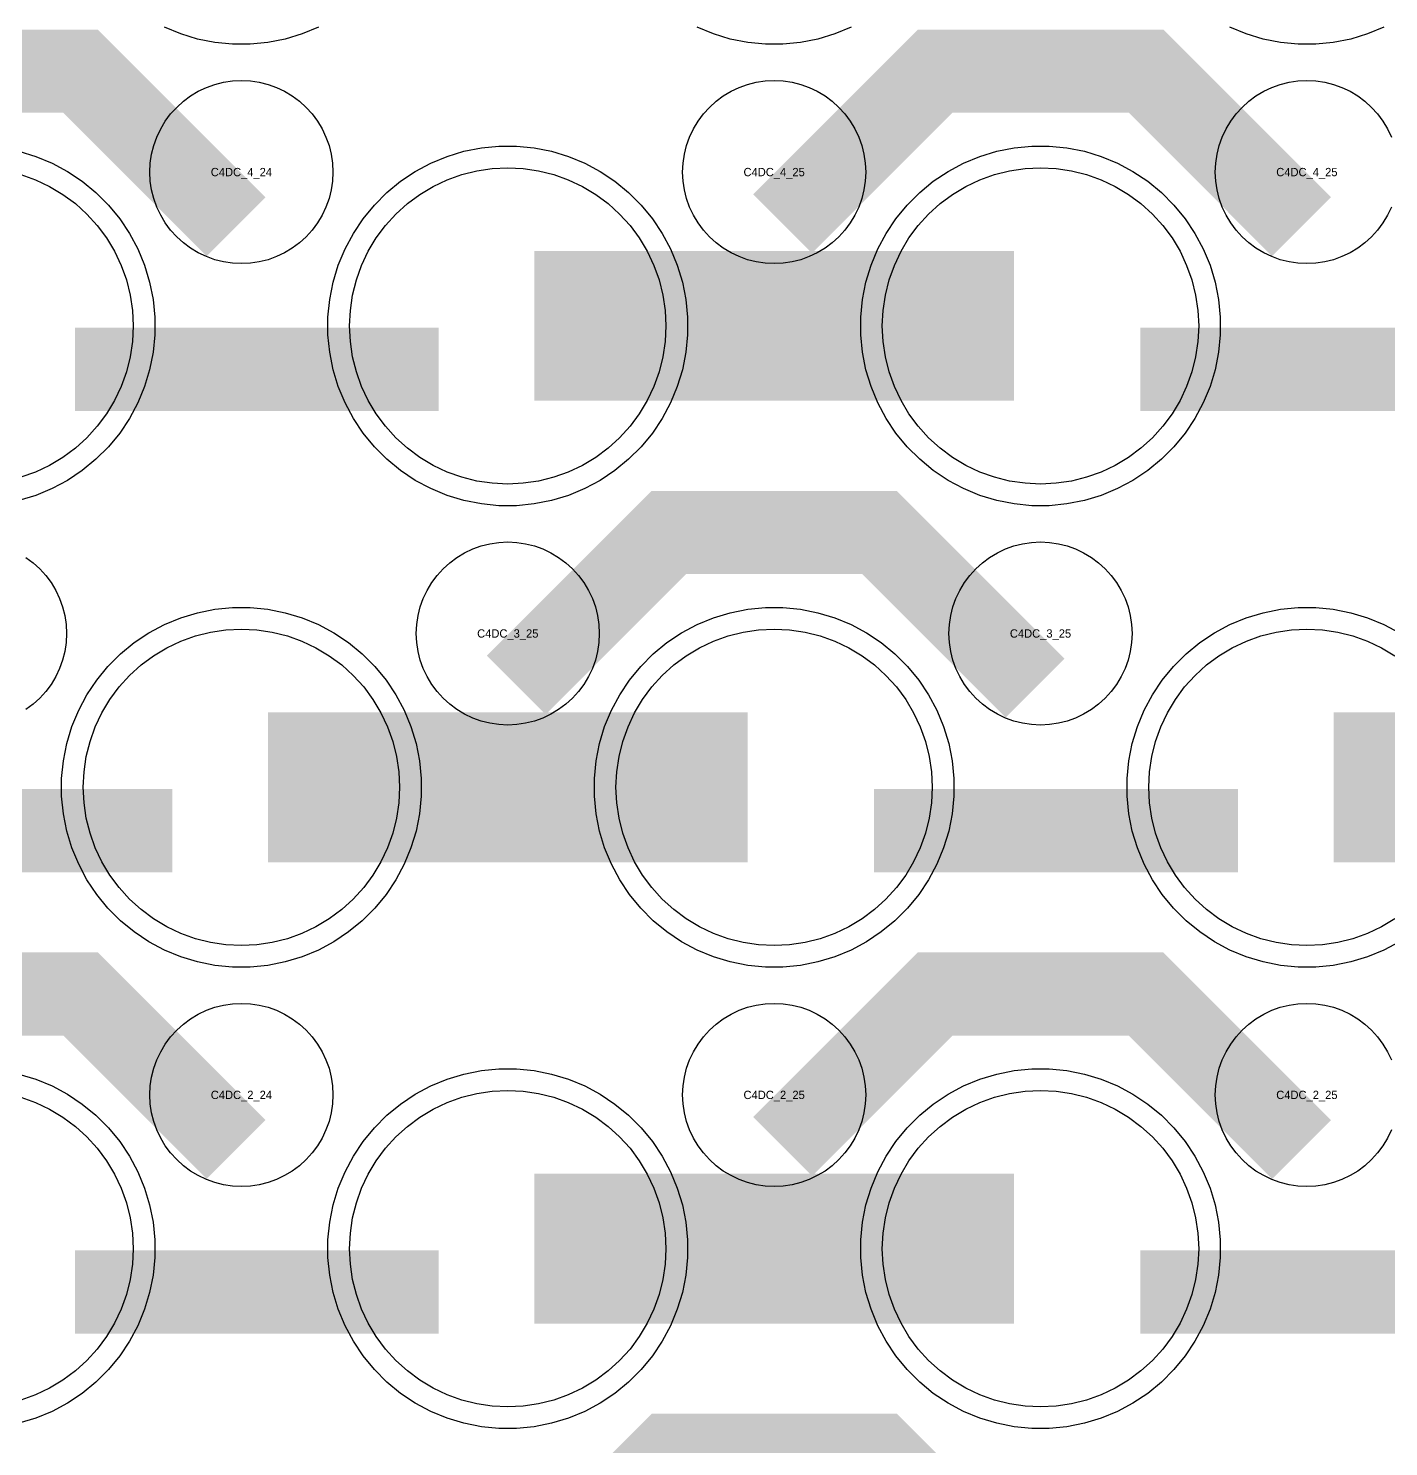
# Model space of a CAD drawing. Extents: x -11880 to 11880, y -14992 to 14992.
# Drawn here: x -4144 to -3735.4, y -14621.9 to -14196 of the extents above; entities that cross this region are included whole.
import ezdxf
from ezdxf.enums import TextEntityAlignment as Align

# ---------------------------------------------------------------- set-up
doc = ezdxf.new("R2010")
doc.units = 0
doc.header["$MEASUREMENT"] = 0
for name, color, linetype in [('GDS_775_DT_237', 138, 'CONTINUOUS'), ('RDL1_FS', 34, 'CONTINUOUS'), ('RDL_BS', 160, 'CONTINUOUS')]:
    doc.layers.add(name, color=color, linetype=linetype)

msp = doc.modelspace()

# ---------------------------------------------------------------- linework, layer by layer
at = {"layer": 'RDL1_FS', "color": 241, "true_color": 0xf7abae}
for points in [[(-4000, -14332.819), (-4004.657, -14332.59), (-4009.268, -14331.906), (-4013.791, -14330.774), (-4018.181, -14329.202), (-4022.395, -14327.21), (-4026.395, -14324.812), (-4030.14, -14322.034), (-4033.594, -14318.904), (-4036.724, -14315.45), (-4039.502, -14311.705), (-4041.9, -14307.705), (-4043.892, -14303.491), (-4045.464, -14299.101), (-4046.596, -14294.578), (-4047.28, -14289.967), (-4047.509, -14285.31), (-4047.28, -14280.653), (-4046.596, -14276.042), (-4045.464, -14271.519), (-4043.892, -14267.129), (-4041.9, -14262.915), (-4039.502, -14258.915), (-4036.724, -14255.17), (-4033.594, -14251.716), (-4030.14, -14248.586), (-4026.395, -14245.808), (-4022.395, -14243.41), (-4018.181, -14241.418), (-4013.791, -14239.846), (-4009.268, -14238.714), (-4004.657, -14238.03), (-4000, -14237.801), (-3995.343, -14238.03), (-3990.732, -14238.714), (-3986.209, -14239.846), (-3981.819, -14241.418), (-3977.605, -14243.41), (-3973.605, -14245.808), (-3969.86, -14248.586), (-3966.406, -14251.716), (-3963.276, -14255.17), (-3960.498, -14258.915), (-3958.1, -14262.915), (-3956.108, -14267.129), (-3954.536, -14271.519), (-3953.404, -14276.042), (-3952.72, -14280.653), (-3952.491, -14285.31), (-3952.72, -14289.967), (-3953.404, -14294.578), (-3954.536, -14299.101), (-3956.108, -14303.491), (-3958.1, -14307.705), (-3960.498, -14311.705), (-3963.276, -14315.45), (-3966.406, -14318.904), (-3969.86, -14322.034), (-3973.605, -14324.812), (-3977.605, -14327.21), (-3981.819, -14329.202), (-3986.209, -14330.774), (-3990.732, -14331.906), (-3995.343, -14332.59)], [(-3840, -14332.819), (-3844.657, -14332.59), (-3849.268, -14331.906), (-3853.791, -14330.774), (-3858.181, -14329.202), (-3862.395, -14327.21), (-3866.395, -14324.812), (-3870.14, -14322.034), (-3873.594, -14318.904), (-3876.724, -14315.45), (-3879.502, -14311.705), (-3881.9, -14307.705), (-3883.892, -14303.491), (-3885.464, -14299.101), (-3886.596, -14294.578), (-3887.28, -14289.967), (-3887.509, -14285.31), (-3887.28, -14280.653), (-3886.596, -14276.042), (-3885.464, -14271.519), (-3883.892, -14267.129), (-3881.9, -14262.915), (-3879.502, -14258.915), (-3876.724, -14255.17), (-3873.594, -14251.716), (-3870.14, -14248.586), (-3866.395, -14245.808), (-3862.395, -14243.41), (-3858.181, -14241.418), (-3853.791, -14239.846), (-3849.268, -14238.714), (-3844.657, -14238.03), (-3840, -14237.801), (-3835.343, -14238.03), (-3830.732, -14238.714), (-3826.209, -14239.846), (-3821.819, -14241.418), (-3817.605, -14243.41), (-3813.605, -14245.808), (-3809.86, -14248.586), (-3806.406, -14251.716), (-3803.276, -14255.17), (-3800.498, -14258.915), (-3798.1, -14262.915), (-3796.108, -14267.129), (-3794.536, -14271.519), (-3793.404, -14276.042), (-3792.72, -14280.653), (-3792.491, -14285.31), (-3792.72, -14289.967), (-3793.404, -14294.578), (-3794.536, -14299.101), (-3796.108, -14303.491), (-3798.1, -14307.705), (-3800.498, -14311.705), (-3803.276, -14315.45), (-3806.406, -14318.904), (-3809.86, -14322.034), (-3813.605, -14324.812), (-3817.605, -14327.21), (-3821.819, -14329.202), (-3826.209, -14330.774), (-3830.732, -14331.906), (-3835.343, -14332.59)], [(-4080, -14471.379), (-4084.657, -14471.15), (-4089.268, -14470.466), (-4093.791, -14469.334), (-4098.181, -14467.762), (-4102.395, -14465.77), (-4106.395, -14463.372), (-4110.14, -14460.594), (-4113.594, -14457.464), (-4116.724, -14454.01), (-4119.502, -14450.265), (-4121.9, -14446.265), (-4123.892, -14442.051), (-4125.464, -14437.661), (-4126.596, -14433.138), (-4127.28, -14428.527), (-4127.509, -14423.87), (-4127.28, -14419.213), (-4126.596, -14414.602), (-4125.464, -14410.079), (-4123.892, -14405.689), (-4121.9, -14401.475), (-4119.502, -14397.475), (-4116.724, -14393.73), (-4113.594, -14390.276), (-4110.14, -14387.146), (-4106.395, -14384.368), (-4102.395, -14381.97), (-4098.181, -14379.978), (-4093.791, -14378.406), (-4089.268, -14377.274), (-4084.657, -14376.59), (-4080, -14376.361), (-4075.343, -14376.59), (-4070.732, -14377.274), (-4066.209, -14378.406), (-4061.819, -14379.978), (-4057.605, -14381.97), (-4053.605, -14384.368), (-4049.86, -14387.146), (-4046.406, -14390.276), (-4043.276, -14393.73), (-4040.498, -14397.475), (-4038.1, -14401.475), (-4036.108, -14405.689), (-4034.536, -14410.079), (-4033.404, -14414.602), (-4032.72, -14419.213), (-4032.491, -14423.87), (-4032.72, -14428.527), (-4033.404, -14433.138), (-4034.536, -14437.661), (-4036.108, -14442.051), (-4038.1, -14446.265), (-4040.498, -14450.265), (-4043.276, -14454.01), (-4046.406, -14457.464), (-4049.86, -14460.594), (-4053.605, -14463.372), (-4057.605, -14465.77), (-4061.819, -14467.762), (-4066.209, -14469.334), (-4070.732, -14470.466), (-4075.343, -14471.15)], [(-3920, -14471.379), (-3924.657, -14471.15), (-3929.268, -14470.466), (-3933.791, -14469.334), (-3938.181, -14467.762), (-3942.395, -14465.77), (-3946.395, -14463.372), (-3950.14, -14460.594), (-3953.594, -14457.464), (-3956.724, -14454.01), (-3959.502, -14450.265), (-3961.9, -14446.265), (-3963.892, -14442.051), (-3965.464, -14437.661), (-3966.596, -14433.138), (-3967.28, -14428.527), (-3967.509, -14423.87), (-3967.28, -14419.213), (-3966.596, -14414.602), (-3965.464, -14410.079), (-3963.892, -14405.689), (-3961.9, -14401.475), (-3959.502, -14397.475), (-3956.724, -14393.73), (-3953.594, -14390.276), (-3950.14, -14387.146), (-3946.395, -14384.368), (-3942.395, -14381.97), (-3938.181, -14379.978), (-3933.791, -14378.406), (-3929.268, -14377.274), (-3924.657, -14376.59), (-3920, -14376.361), (-3915.343, -14376.59), (-3910.732, -14377.274), (-3906.209, -14378.406), (-3901.819, -14379.978), (-3897.605, -14381.97), (-3893.605, -14384.368), (-3889.86, -14387.146), (-3886.406, -14390.276), (-3883.276, -14393.73), (-3880.498, -14397.475), (-3878.1, -14401.475), (-3876.108, -14405.689), (-3874.536, -14410.079), (-3873.404, -14414.602), (-3872.72, -14419.213), (-3872.491, -14423.87), (-3872.72, -14428.527), (-3873.404, -14433.138), (-3874.536, -14437.661), (-3876.108, -14442.051), (-3878.1, -14446.265), (-3880.498, -14450.265), (-3883.276, -14454.01), (-3886.406, -14457.464), (-3889.86, -14460.594), (-3893.605, -14463.372), (-3897.605, -14465.77), (-3901.819, -14467.762), (-3906.209, -14469.334), (-3910.732, -14470.466), (-3915.343, -14471.15)], [(-4000, -14609.944), (-4004.657, -14609.715), (-4009.268, -14609.031), (-4013.791, -14607.899), (-4018.181, -14606.327), (-4022.395, -14604.335), (-4026.395, -14601.937), (-4030.14, -14599.159), (-4033.594, -14596.029), (-4036.724, -14592.575), (-4039.502, -14588.83), (-4041.9, -14584.83), (-4043.892, -14580.616), (-4045.464, -14576.226), (-4046.596, -14571.703), (-4047.28, -14567.092), (-4047.509, -14562.435), (-4047.28, -14557.778), (-4046.596, -14553.167), (-4045.464, -14548.644), (-4043.892, -14544.254), (-4041.9, -14540.04), (-4039.502, -14536.04), (-4036.724, -14532.295), (-4033.594, -14528.841), (-4030.14, -14525.711), (-4026.395, -14522.933), (-4022.395, -14520.535), (-4018.181, -14518.543), (-4013.791, -14516.971), (-4009.268, -14515.839), (-4004.657, -14515.155), (-4000, -14514.926), (-3995.343, -14515.155), (-3990.732, -14515.839), (-3986.209, -14516.971), (-3981.819, -14518.543), (-3977.605, -14520.535), (-3973.605, -14522.933), (-3969.86, -14525.711), (-3966.406, -14528.841), (-3963.276, -14532.295), (-3960.498, -14536.04), (-3958.1, -14540.04), (-3956.108, -14544.254), (-3954.536, -14548.644), (-3953.404, -14553.167), (-3952.72, -14557.778), (-3952.491, -14562.435), (-3952.72, -14567.092), (-3953.404, -14571.703), (-3954.536, -14576.226), (-3956.108, -14580.616), (-3958.1, -14584.83), (-3960.498, -14588.83), (-3963.276, -14592.575), (-3966.406, -14596.029), (-3969.86, -14599.159), (-3973.605, -14601.937), (-3977.605, -14604.335), (-3981.819, -14606.327), (-3986.209, -14607.899), (-3990.732, -14609.031), (-3995.343, -14609.715)], [(-3840, -14609.944), (-3844.657, -14609.715), (-3849.268, -14609.031), (-3853.791, -14607.899), (-3858.181, -14606.327), (-3862.395, -14604.335), (-3866.395, -14601.937), (-3870.14, -14599.159), (-3873.594, -14596.029), (-3876.724, -14592.575), (-3879.502, -14588.83), (-3881.9, -14584.83), (-3883.892, -14580.616), (-3885.464, -14576.226), (-3886.596, -14571.703), (-3887.28, -14567.092), (-3887.509, -14562.435), (-3887.28, -14557.778), (-3886.596, -14553.167), (-3885.464, -14548.644), (-3883.892, -14544.254), (-3881.9, -14540.04), (-3879.502, -14536.04), (-3876.724, -14532.295), (-3873.594, -14528.841), (-3870.14, -14525.711), (-3866.395, -14522.933), (-3862.395, -14520.535), (-3858.181, -14518.543), (-3853.791, -14516.971), (-3849.268, -14515.839), (-3844.657, -14515.155), (-3840, -14514.926), (-3835.343, -14515.155), (-3830.732, -14515.839), (-3826.209, -14516.971), (-3821.819, -14518.543), (-3817.605, -14520.535), (-3813.605, -14522.933), (-3809.86, -14525.711), (-3806.406, -14528.841), (-3803.276, -14532.295), (-3800.498, -14536.04), (-3798.1, -14540.04), (-3796.108, -14544.254), (-3794.536, -14548.644), (-3793.404, -14553.167), (-3792.72, -14557.778), (-3792.491, -14562.435), (-3792.72, -14567.092), (-3793.404, -14571.703), (-3794.536, -14576.226), (-3796.108, -14580.616), (-3798.1, -14584.83), (-3800.498, -14588.83), (-3803.276, -14592.575), (-3806.406, -14596.029), (-3809.86, -14599.159), (-3813.605, -14601.937), (-3817.605, -14604.335), (-3821.819, -14606.327), (-3826.209, -14607.899), (-3830.732, -14609.031), (-3835.343, -14609.715)]]:
    msp.add_lwpolyline(points, close=True, dxfattribs=at)
for points in [[(-4146.209, -14239.846), (-4141.819, -14241.418), (-4137.605, -14243.41), (-4133.605, -14245.808), (-4129.86, -14248.586), (-4126.406, -14251.716), (-4123.276, -14255.17), (-4120.498, -14258.915), (-4118.1, -14262.915), (-4116.108, -14267.129), (-4114.536, -14271.519), (-4113.404, -14276.042), (-4112.72, -14280.653), (-4112.491, -14285.31), (-4112.72, -14289.967), (-4113.404, -14294.578), (-4114.536, -14299.101), (-4116.108, -14303.491), (-4118.1, -14307.705), (-4120.498, -14311.705), (-4123.276, -14315.45), (-4126.406, -14318.904), (-4129.86, -14322.034), (-4133.605, -14324.812), (-4137.605, -14327.21), (-4141.819, -14329.202), (-4146.209, -14330.774)], [(-3733.605, -14463.372), (-3737.605, -14465.77), (-3741.819, -14467.762), (-3746.209, -14469.334), (-3750.732, -14470.466), (-3755.343, -14471.15), (-3760, -14471.379), (-3764.657, -14471.15), (-3769.268, -14470.466), (-3773.791, -14469.334), (-3778.181, -14467.762), (-3782.395, -14465.77), (-3786.395, -14463.372), (-3790.14, -14460.594), (-3793.594, -14457.464), (-3796.724, -14454.01), (-3799.502, -14450.265), (-3801.9, -14446.265), (-3803.892, -14442.051), (-3805.464, -14437.661), (-3806.596, -14433.138), (-3807.28, -14428.527), (-3807.509, -14423.87), (-3807.28, -14419.213), (-3806.596, -14414.602), (-3805.464, -14410.079), (-3803.892, -14405.689), (-3801.9, -14401.475), (-3799.502, -14397.475), (-3796.724, -14393.73), (-3793.594, -14390.276), (-3790.14, -14387.146), (-3786.395, -14384.368), (-3782.395, -14381.97), (-3778.181, -14379.978), (-3773.791, -14378.406), (-3769.268, -14377.274), (-3764.657, -14376.59), (-3760, -14376.361), (-3755.343, -14376.59), (-3750.732, -14377.274), (-3746.209, -14378.406), (-3741.819, -14379.978), (-3737.605, -14381.97), (-3733.605, -14384.368)], [(-4146.209, -14516.971), (-4141.819, -14518.543), (-4137.605, -14520.535), (-4133.605, -14522.933), (-4129.86, -14525.711), (-4126.406, -14528.841), (-4123.276, -14532.295), (-4120.498, -14536.04), (-4118.1, -14540.04), (-4116.108, -14544.254), (-4114.536, -14548.644), (-4113.404, -14553.167), (-4112.72, -14557.778), (-4112.491, -14562.435), (-4112.72, -14567.092), (-4113.404, -14571.703), (-4114.536, -14576.226), (-4116.108, -14580.616), (-4118.1, -14584.83), (-4120.498, -14588.83), (-4123.276, -14592.575), (-4126.406, -14596.029), (-4129.86, -14599.159), (-4133.605, -14601.937), (-4137.605, -14604.335), (-4141.819, -14606.327), (-4146.209, -14607.899)]]:
    msp.add_lwpolyline(points, dxfattribs=at)
for points in [[(-3991.998, -14285.31, 45, 45, 0), (-3919.998, -14285.31, 45, 45, 0)], [(-3919.998, -14285.31, 45, 45, 0), (-3847.998, -14285.31, 45, 45, 0)], [(-4071.998, -14423.87, 45, 45, 0), (-3999.998, -14423.87, 45, 45, 0)], [(-3999.998, -14423.87, 45, 45, 0), (-3927.998, -14423.87, 45, 45, 0)], [(-3751.998, -14423.87, 45, 45, 0), (-3679.998, -14423.87, 45, 45, 0)], [(-3991.998, -14562.435, 45, 45, 0), (-3919.998, -14562.435, 45, 45, 0)], [(-3919.998, -14562.435, 45, 45, 0), (-3847.998, -14562.435, 45, 45, 0)]]:
    msp.add_lwpolyline(points, format="xyseb", dxfattribs=at)
at = {"layer": 'RDL_BS', "color": 241, "true_color": 0xf7abae}
for points in [[(-4056.885, -14195.62), (-4061.795, -14197.651), (-4066.835, -14199.182), (-4072.062, -14200.228), (-4077.356, -14200.745), (-4082.644, -14200.745), (-4087.938, -14200.228), (-4093.165, -14199.182), (-4098.205, -14197.651), (-4103.115, -14195.62)], [(-3896.885, -14195.62), (-3901.795, -14197.651), (-3906.835, -14199.182), (-3912.062, -14200.228), (-3917.356, -14200.745), (-3922.644, -14200.745), (-3927.938, -14200.228), (-3933.165, -14199.182), (-3938.205, -14197.651), (-3943.115, -14195.62)], [(-3736.885, -14195.62), (-3741.795, -14197.651), (-3746.835, -14199.182), (-3752.062, -14200.228), (-3757.356, -14200.745), (-3762.644, -14200.745), (-3767.938, -14200.228), (-3773.165, -14199.182), (-3778.205, -14197.651), (-3783.115, -14195.62)], [(-4146.835, -14232.873), (-4141.795, -14234.404), (-4136.885, -14236.435), (-4132.223, -14238.927), (-4127.809, -14241.874), (-4123.708, -14245.236), (-4119.926, -14249.018), (-4116.564, -14253.119), (-4113.617, -14257.533), (-4111.125, -14262.195), (-4109.094, -14267.105), (-4107.563, -14272.145), (-4106.517, -14277.372), (-4106, -14282.666), (-4106, -14287.954), (-4106.517, -14293.248), (-4107.563, -14298.475), (-4109.094, -14303.515), (-4111.125, -14308.425), (-4113.617, -14313.087), (-4116.564, -14317.501), (-4119.926, -14321.602), (-4123.708, -14325.384), (-4127.809, -14328.746), (-4132.223, -14331.693), (-4136.885, -14334.185), (-4141.795, -14336.216), (-4146.835, -14337.747)], [(-3732.223, -14470.253), (-3736.885, -14472.745), (-3741.795, -14474.776), (-3746.835, -14476.307), (-3752.062, -14477.353), (-3757.356, -14477.87), (-3762.644, -14477.87), (-3767.938, -14477.353), (-3773.165, -14476.307), (-3778.205, -14474.776), (-3783.115, -14472.745), (-3787.777, -14470.253), (-3792.191, -14467.306), (-3796.292, -14463.944), (-3800.074, -14460.162), (-3803.436, -14456.061), (-3806.383, -14451.647), (-3808.875, -14446.985), (-3810.906, -14442.075), (-3812.437, -14437.035), (-3813.483, -14431.808), (-3814, -14426.514), (-3814, -14421.226), (-3813.483, -14415.932), (-3812.437, -14410.705), (-3810.906, -14405.665), (-3808.875, -14400.755), (-3806.383, -14396.093), (-3803.436, -14391.679), (-3800.074, -14387.578), (-3796.292, -14383.796), (-3792.191, -14380.434), (-3787.777, -14377.487), (-3783.115, -14374.995), (-3778.205, -14372.964), (-3773.165, -14371.433), (-3767.938, -14370.387), (-3762.644, -14369.87), (-3757.356, -14369.87), (-3752.062, -14370.387), (-3746.835, -14371.433), (-3741.795, -14372.964), (-3736.885, -14374.995), (-3732.223, -14377.487)], [(-4146.835, -14509.998), (-4141.795, -14511.529), (-4136.885, -14513.56), (-4132.223, -14516.052), (-4127.809, -14518.999), (-4123.708, -14522.361), (-4119.926, -14526.143), (-4116.564, -14530.244), (-4113.617, -14534.658), (-4111.125, -14539.32), (-4109.094, -14544.23), (-4107.563, -14549.27), (-4106.517, -14554.497), (-4106, -14559.791), (-4106, -14565.079), (-4106.517, -14570.373), (-4107.563, -14575.6), (-4109.094, -14580.64), (-4111.125, -14585.55), (-4113.617, -14590.212), (-4116.564, -14594.626), (-4119.926, -14598.727), (-4123.708, -14602.509), (-4127.809, -14605.871), (-4132.223, -14608.818), (-4136.885, -14611.31), (-4141.795, -14613.341), (-4146.835, -14614.872)]]:
    msp.add_lwpolyline(points, dxfattribs=at)
at = {"layer": 'RDL_BS'}
for points in [[(-4081.599, -14255.523, 25, 25, 0), (-4128.313, -14208.809, 25, 25, 0), (-4158.071, -14208.809, 25, 25, 0)], [(-3917.438, -14254.624, 25, 25, 0), (-3871.623, -14208.809, 25, 25, 0), (-3838.07, -14208.809, 25, 25, 0)], [(-3761.599, -14255.523, 25, 25, 0), (-3808.313, -14208.809, 25, 25, 0), (-3838.071, -14208.809, 25, 25, 0)], [(-3997.438, -14393.184, 25, 25, 0), (-3951.623, -14347.369, 25, 25, 0), (-3918.07, -14347.369, 25, 25, 0)], [(-3841.599, -14394.083, 25, 25, 0), (-3888.313, -14347.369, 25, 25, 0), (-3918.071, -14347.369, 25, 25, 0)], [(-4081.599, -14532.648, 25, 25, 0), (-4128.313, -14485.934, 25, 25, 0), (-4158.071, -14485.934, 25, 25, 0)], [(-3917.438, -14531.749, 25, 25, 0), (-3871.623, -14485.934, 25, 25, 0), (-3838.07, -14485.934, 25, 25, 0)], [(-3761.599, -14532.648, 25, 25, 0), (-3808.313, -14485.934, 25, 25, 0), (-3838.071, -14485.934, 25, 25, 0)], [(-3997.438, -14670.314, 25, 25, 0), (-3951.623, -14624.499, 25, 25, 0), (-3918.07, -14624.499, 25, 25, 0)], [(-3841.599, -14671.213, 25, 25, 0), (-3888.313, -14624.499, 25, 25, 0), (-3918.071, -14624.499, 25, 25, 0)]]:
    msp.add_lwpolyline(points, format="xyseb", dxfattribs=at)
for points in [[(-4080, -14266.616), (-4082.693, -14266.484), (-4085.365, -14266.088), (-4087.984, -14265.431), (-4090.519, -14264.524), (-4092.956, -14263.372), (-4095.28, -14261.979), (-4097.443, -14260.376), (-4099.442, -14258.564), (-4101.254, -14256.565), (-4102.857, -14254.402), (-4104.25, -14252.078), (-4105.402, -14249.641), (-4106.309, -14247.106), (-4106.966, -14244.487), (-4107.362, -14241.815), (-4107.494, -14239.122), (-4107.362, -14236.429), (-4106.966, -14233.757), (-4106.309, -14231.138), (-4105.402, -14228.603), (-4104.25, -14226.166), (-4102.857, -14223.842), (-4101.254, -14221.679), (-4099.442, -14219.68), (-4097.443, -14217.868), (-4095.28, -14216.265), (-4092.956, -14214.872), (-4090.519, -14213.72), (-4087.984, -14212.813), (-4085.365, -14212.156), (-4082.693, -14211.76), (-4080, -14211.628), (-4077.307, -14211.76), (-4074.635, -14212.156), (-4072.016, -14212.813), (-4069.481, -14213.72), (-4067.044, -14214.872), (-4064.72, -14216.265), (-4062.557, -14217.868), (-4060.558, -14219.68), (-4058.746, -14221.679), (-4057.143, -14223.842), (-4055.75, -14226.166), (-4054.598, -14228.603), (-4053.691, -14231.138), (-4053.034, -14233.757), (-4052.638, -14236.429), (-4052.506, -14239.122), (-4052.638, -14241.815), (-4053.034, -14244.487), (-4053.691, -14247.106), (-4054.598, -14249.641), (-4055.75, -14252.078), (-4057.143, -14254.402), (-4058.746, -14256.565), (-4060.558, -14258.564), (-4062.557, -14260.376), (-4064.72, -14261.979), (-4067.044, -14263.372), (-4069.481, -14264.524), (-4072.016, -14265.431), (-4074.635, -14266.088), (-4077.307, -14266.484)], [(-3920, -14266.616), (-3922.693, -14266.484), (-3925.365, -14266.088), (-3927.984, -14265.431), (-3930.519, -14264.524), (-3932.956, -14263.372), (-3935.28, -14261.979), (-3937.443, -14260.376), (-3939.442, -14258.564), (-3941.254, -14256.565), (-3942.857, -14254.402), (-3944.25, -14252.078), (-3945.402, -14249.641), (-3946.309, -14247.106), (-3946.966, -14244.487), (-3947.362, -14241.815), (-3947.494, -14239.122), (-3947.362, -14236.429), (-3946.966, -14233.757), (-3946.309, -14231.138), (-3945.402, -14228.603), (-3944.25, -14226.166), (-3942.857, -14223.842), (-3941.254, -14221.679), (-3939.442, -14219.68), (-3937.443, -14217.868), (-3935.28, -14216.265), (-3932.956, -14214.872), (-3930.519, -14213.72), (-3927.984, -14212.813), (-3925.365, -14212.156), (-3922.693, -14211.76), (-3920, -14211.628), (-3917.307, -14211.76), (-3914.635, -14212.156), (-3912.016, -14212.813), (-3909.481, -14213.72), (-3907.044, -14214.872), (-3904.72, -14216.265), (-3902.557, -14217.868), (-3900.558, -14219.68), (-3898.746, -14221.679), (-3897.143, -14223.842), (-3895.75, -14226.166), (-3894.598, -14228.603), (-3893.691, -14231.138), (-3893.034, -14233.757), (-3892.638, -14236.429), (-3892.506, -14239.122), (-3892.638, -14241.815), (-3893.034, -14244.487), (-3893.691, -14247.106), (-3894.598, -14249.641), (-3895.75, -14252.078), (-3897.143, -14254.402), (-3898.746, -14256.565), (-3900.558, -14258.564), (-3902.557, -14260.376), (-3904.72, -14261.979), (-3907.044, -14263.372), (-3909.481, -14264.524), (-3912.016, -14265.431), (-3914.635, -14266.088), (-3917.307, -14266.484)], [(-4000, -14405.176), (-4002.693, -14405.044), (-4005.365, -14404.648), (-4007.984, -14403.991), (-4010.519, -14403.084), (-4012.956, -14401.932), (-4015.28, -14400.539), (-4017.443, -14398.936), (-4019.442, -14397.124), (-4021.254, -14395.125), (-4022.857, -14392.962), (-4024.25, -14390.638), (-4025.402, -14388.201), (-4026.309, -14385.666), (-4026.966, -14383.047), (-4027.362, -14380.375), (-4027.494, -14377.682), (-4027.362, -14374.989), (-4026.966, -14372.317), (-4026.309, -14369.698), (-4025.402, -14367.163), (-4024.25, -14364.726), (-4022.857, -14362.402), (-4021.254, -14360.239), (-4019.442, -14358.24), (-4017.443, -14356.428), (-4015.28, -14354.825), (-4012.956, -14353.432), (-4010.519, -14352.28), (-4007.984, -14351.373), (-4005.365, -14350.716), (-4002.693, -14350.32), (-4000, -14350.188), (-3997.307, -14350.32), (-3994.635, -14350.716), (-3992.016, -14351.373), (-3989.481, -14352.28), (-3987.044, -14353.432), (-3984.72, -14354.825), (-3982.557, -14356.428), (-3980.558, -14358.24), (-3978.746, -14360.239), (-3977.143, -14362.402), (-3975.75, -14364.726), (-3974.598, -14367.163), (-3973.691, -14369.698), (-3973.034, -14372.317), (-3972.638, -14374.989), (-3972.506, -14377.682), (-3972.638, -14380.375), (-3973.034, -14383.047), (-3973.691, -14385.666), (-3974.598, -14388.201), (-3975.75, -14390.638), (-3977.143, -14392.962), (-3978.746, -14395.125), (-3980.558, -14397.124), (-3982.557, -14398.936), (-3984.72, -14400.539), (-3987.044, -14401.932), (-3989.481, -14403.084), (-3992.016, -14403.991), (-3994.635, -14404.648), (-3997.307, -14405.044)], [(-3840, -14405.176), (-3842.693, -14405.044), (-3845.365, -14404.648), (-3847.984, -14403.991), (-3850.519, -14403.084), (-3852.956, -14401.932), (-3855.28, -14400.539), (-3857.443, -14398.936), (-3859.442, -14397.124), (-3861.254, -14395.125), (-3862.857, -14392.962), (-3864.25, -14390.638), (-3865.402, -14388.201), (-3866.309, -14385.666), (-3866.966, -14383.047), (-3867.362, -14380.375), (-3867.494, -14377.682), (-3867.362, -14374.989), (-3866.966, -14372.317), (-3866.309, -14369.698), (-3865.402, -14367.163), (-3864.25, -14364.726), (-3862.857, -14362.402), (-3861.254, -14360.239), (-3859.442, -14358.24), (-3857.443, -14356.428), (-3855.28, -14354.825), (-3852.956, -14353.432), (-3850.519, -14352.28), (-3847.984, -14351.373), (-3845.365, -14350.716), (-3842.693, -14350.32), (-3840, -14350.188), (-3837.307, -14350.32), (-3834.635, -14350.716), (-3832.016, -14351.373), (-3829.481, -14352.28), (-3827.044, -14353.432), (-3824.72, -14354.825), (-3822.557, -14356.428), (-3820.558, -14358.24), (-3818.746, -14360.239), (-3817.143, -14362.402), (-3815.75, -14364.726), (-3814.598, -14367.163), (-3813.691, -14369.698), (-3813.034, -14372.317), (-3812.638, -14374.989), (-3812.506, -14377.682), (-3812.638, -14380.375), (-3813.034, -14383.047), (-3813.691, -14385.666), (-3814.598, -14388.201), (-3815.75, -14390.638), (-3817.143, -14392.962), (-3818.746, -14395.125), (-3820.558, -14397.124), (-3822.557, -14398.936), (-3824.72, -14400.539), (-3827.044, -14401.932), (-3829.481, -14403.084), (-3832.016, -14403.991), (-3834.635, -14404.648), (-3837.307, -14405.044)], [(-4080, -14543.741), (-4082.693, -14543.609), (-4085.365, -14543.213), (-4087.984, -14542.556), (-4090.519, -14541.649), (-4092.956, -14540.497), (-4095.28, -14539.104), (-4097.443, -14537.501), (-4099.442, -14535.689), (-4101.254, -14533.69), (-4102.857, -14531.527), (-4104.25, -14529.203), (-4105.402, -14526.766), (-4106.309, -14524.231), (-4106.966, -14521.612), (-4107.362, -14518.94), (-4107.494, -14516.247), (-4107.362, -14513.554), (-4106.966, -14510.882), (-4106.309, -14508.263), (-4105.402, -14505.728), (-4104.25, -14503.291), (-4102.857, -14500.967), (-4101.254, -14498.804), (-4099.442, -14496.805), (-4097.443, -14494.993), (-4095.28, -14493.39), (-4092.956, -14491.997), (-4090.519, -14490.845), (-4087.984, -14489.938), (-4085.365, -14489.281), (-4082.693, -14488.885), (-4080, -14488.753), (-4077.307, -14488.885), (-4074.635, -14489.281), (-4072.016, -14489.938), (-4069.481, -14490.845), (-4067.044, -14491.997), (-4064.72, -14493.39), (-4062.557, -14494.993), (-4060.558, -14496.805), (-4058.746, -14498.804), (-4057.143, -14500.967), (-4055.75, -14503.291), (-4054.598, -14505.728), (-4053.691, -14508.263), (-4053.034, -14510.882), (-4052.638, -14513.554), (-4052.506, -14516.247), (-4052.638, -14518.94), (-4053.034, -14521.612), (-4053.691, -14524.231), (-4054.598, -14526.766), (-4055.75, -14529.203), (-4057.143, -14531.527), (-4058.746, -14533.69), (-4060.558, -14535.689), (-4062.557, -14537.501), (-4064.72, -14539.104), (-4067.044, -14540.497), (-4069.481, -14541.649), (-4072.016, -14542.556), (-4074.635, -14543.213), (-4077.307, -14543.609)], [(-3920, -14543.741), (-3922.693, -14543.609), (-3925.365, -14543.213), (-3927.984, -14542.556), (-3930.519, -14541.649), (-3932.956, -14540.497), (-3935.28, -14539.104), (-3937.443, -14537.501), (-3939.442, -14535.689), (-3941.254, -14533.69), (-3942.857, -14531.527), (-3944.25, -14529.203), (-3945.402, -14526.766), (-3946.309, -14524.231), (-3946.966, -14521.612), (-3947.362, -14518.94), (-3947.494, -14516.247), (-3947.362, -14513.554), (-3946.966, -14510.882), (-3946.309, -14508.263), (-3945.402, -14505.728), (-3944.25, -14503.291), (-3942.857, -14500.967), (-3941.254, -14498.804), (-3939.442, -14496.805), (-3937.443, -14494.993), (-3935.28, -14493.39), (-3932.956, -14491.997), (-3930.519, -14490.845), (-3927.984, -14489.938), (-3925.365, -14489.281), (-3922.693, -14488.885), (-3920, -14488.753), (-3917.307, -14488.885), (-3914.635, -14489.281), (-3912.016, -14489.938), (-3909.481, -14490.845), (-3907.044, -14491.997), (-3904.72, -14493.39), (-3902.557, -14494.993), (-3900.558, -14496.805), (-3898.746, -14498.804), (-3897.143, -14500.967), (-3895.75, -14503.291), (-3894.598, -14505.728), (-3893.691, -14508.263), (-3893.034, -14510.882), (-3892.638, -14513.554), (-3892.506, -14516.247), (-3892.638, -14518.94), (-3893.034, -14521.612), (-3893.691, -14524.231), (-3894.598, -14526.766), (-3895.75, -14529.203), (-3897.143, -14531.527), (-3898.746, -14533.69), (-3900.558, -14535.689), (-3902.557, -14537.501), (-3904.72, -14539.104), (-3907.044, -14540.497), (-3909.481, -14541.649), (-3912.016, -14542.556), (-3914.635, -14543.213), (-3917.307, -14543.609)]]:
    msp.add_lwpolyline(points, close=True, dxfattribs=at)
for points in [[(-3734.598, -14249.641), (-3735.75, -14252.078), (-3737.143, -14254.402), (-3738.746, -14256.565), (-3740.558, -14258.564), (-3742.557, -14260.376), (-3744.72, -14261.979), (-3747.044, -14263.372), (-3749.481, -14264.524), (-3752.016, -14265.431), (-3754.635, -14266.088), (-3757.307, -14266.484), (-3760, -14266.616), (-3762.693, -14266.484), (-3765.365, -14266.088), (-3767.984, -14265.431), (-3770.519, -14264.524), (-3772.956, -14263.372), (-3775.28, -14261.979), (-3777.443, -14260.376), (-3779.442, -14258.564), (-3781.254, -14256.565), (-3782.857, -14254.402), (-3784.25, -14252.078), (-3785.402, -14249.641), (-3786.309, -14247.106), (-3786.966, -14244.487), (-3787.362, -14241.815), (-3787.494, -14239.122), (-3787.362, -14236.429), (-3786.966, -14233.757), (-3786.309, -14231.138), (-3785.402, -14228.603), (-3784.25, -14226.166), (-3782.857, -14223.842), (-3781.254, -14221.679), (-3779.442, -14219.68), (-3777.443, -14217.868), (-3775.28, -14216.265), (-3772.956, -14214.872), (-3770.519, -14213.72), (-3767.984, -14212.813), (-3765.365, -14212.156), (-3762.693, -14211.76), (-3760, -14211.628), (-3757.307, -14211.76), (-3754.635, -14212.156), (-3752.016, -14212.813), (-3749.481, -14213.72), (-3747.044, -14214.872), (-3744.72, -14216.265), (-3742.557, -14217.868), (-3740.558, -14219.68), (-3738.746, -14221.679), (-3737.143, -14223.842), (-3735.75, -14226.166), (-3734.598, -14228.603)], [(-4144.72, -14354.825), (-4142.557, -14356.428), (-4140.558, -14358.24), (-4138.746, -14360.239), (-4137.143, -14362.402), (-4135.75, -14364.726), (-4134.598, -14367.163), (-4133.691, -14369.698), (-4133.034, -14372.317), (-4132.638, -14374.989), (-4132.506, -14377.682), (-4132.638, -14380.375), (-4133.034, -14383.047), (-4133.691, -14385.666), (-4134.598, -14388.201), (-4135.75, -14390.638), (-4137.143, -14392.962), (-4138.746, -14395.125), (-4140.558, -14397.124), (-4142.557, -14398.936), (-4144.72, -14400.539)], [(-3734.598, -14526.766), (-3735.75, -14529.203), (-3737.143, -14531.527), (-3738.746, -14533.69), (-3740.558, -14535.689), (-3742.557, -14537.501), (-3744.72, -14539.104), (-3747.044, -14540.497), (-3749.481, -14541.649), (-3752.016, -14542.556), (-3754.635, -14543.213), (-3757.307, -14543.609), (-3760, -14543.741), (-3762.693, -14543.609), (-3765.365, -14543.213), (-3767.984, -14542.556), (-3770.519, -14541.649), (-3772.956, -14540.497), (-3775.28, -14539.104), (-3777.443, -14537.501), (-3779.442, -14535.689), (-3781.254, -14533.69), (-3782.857, -14531.527), (-3784.25, -14529.203), (-3785.402, -14526.766), (-3786.309, -14524.231), (-3786.966, -14521.612), (-3787.362, -14518.94), (-3787.494, -14516.247), (-3787.362, -14513.554), (-3786.966, -14510.882), (-3786.309, -14508.263), (-3785.402, -14505.728), (-3784.25, -14503.291), (-3782.857, -14500.967), (-3781.254, -14498.804), (-3779.442, -14496.805), (-3777.443, -14494.993), (-3775.28, -14493.39), (-3772.956, -14491.997), (-3770.519, -14490.845), (-3767.984, -14489.938), (-3765.365, -14489.281), (-3762.693, -14488.885), (-3760, -14488.753), (-3757.307, -14488.885), (-3754.635, -14489.281), (-3752.016, -14489.938), (-3749.481, -14490.845), (-3747.044, -14491.997), (-3744.72, -14493.39), (-3742.557, -14494.993), (-3740.558, -14496.805), (-3738.746, -14498.804), (-3737.143, -14500.967), (-3735.75, -14503.291), (-3734.598, -14505.728)]]:
    msp.add_lwpolyline(points, dxfattribs=at)
at = {"layer": 'RDL_BS', "color": 241, "true_color": 0xf7abae}
for points in [[(-4002.644, -14339.31), (-4007.938, -14338.793), (-4013.165, -14337.747), (-4018.205, -14336.216), (-4023.115, -14334.185), (-4027.777, -14331.693), (-4032.191, -14328.746), (-4036.292, -14325.384), (-4040.074, -14321.602), (-4043.436, -14317.501), (-4046.383, -14313.087), (-4048.875, -14308.425), (-4050.906, -14303.515), (-4052.437, -14298.475), (-4053.483, -14293.248), (-4054, -14287.954), (-4054, -14282.666), (-4053.483, -14277.372), (-4052.437, -14272.145), (-4050.906, -14267.105), (-4048.875, -14262.195), (-4046.383, -14257.533), (-4043.436, -14253.119), (-4040.074, -14249.018), (-4036.292, -14245.236), (-4032.191, -14241.874), (-4027.777, -14238.927), (-4023.115, -14236.435), (-4018.205, -14234.404), (-4013.165, -14232.873), (-4007.938, -14231.827), (-4002.644, -14231.31), (-3997.356, -14231.31), (-3992.062, -14231.827), (-3986.835, -14232.873), (-3981.795, -14234.404), (-3976.885, -14236.435), (-3972.223, -14238.927), (-3967.809, -14241.874), (-3963.708, -14245.236), (-3959.926, -14249.018), (-3956.564, -14253.119), (-3953.617, -14257.533), (-3951.125, -14262.195), (-3949.094, -14267.105), (-3947.563, -14272.145), (-3946.517, -14277.372), (-3946, -14282.666), (-3946, -14287.954), (-3946.517, -14293.248), (-3947.563, -14298.475), (-3949.094, -14303.515), (-3951.125, -14308.425), (-3953.617, -14313.087), (-3956.564, -14317.501), (-3959.926, -14321.602), (-3963.708, -14325.384), (-3967.809, -14328.746), (-3972.223, -14331.693), (-3976.885, -14334.185), (-3981.795, -14336.216), (-3986.835, -14337.747), (-3992.062, -14338.793), (-3997.356, -14339.31)], [(-3842.644, -14339.31), (-3847.938, -14338.793), (-3853.165, -14337.747), (-3858.205, -14336.216), (-3863.115, -14334.185), (-3867.777, -14331.693), (-3872.191, -14328.746), (-3876.292, -14325.384), (-3880.074, -14321.602), (-3883.436, -14317.501), (-3886.383, -14313.087), (-3888.875, -14308.425), (-3890.906, -14303.515), (-3892.437, -14298.475), (-3893.483, -14293.248), (-3894, -14287.954), (-3894, -14282.666), (-3893.483, -14277.372), (-3892.437, -14272.145), (-3890.906, -14267.105), (-3888.875, -14262.195), (-3886.383, -14257.533), (-3883.436, -14253.119), (-3880.074, -14249.018), (-3876.292, -14245.236), (-3872.191, -14241.874), (-3867.777, -14238.927), (-3863.115, -14236.435), (-3858.205, -14234.404), (-3853.165, -14232.873), (-3847.938, -14231.827), (-3842.644, -14231.31), (-3837.356, -14231.31), (-3832.062, -14231.827), (-3826.835, -14232.873), (-3821.795, -14234.404), (-3816.885, -14236.435), (-3812.223, -14238.927), (-3807.809, -14241.874), (-3803.708, -14245.236), (-3799.926, -14249.018), (-3796.564, -14253.119), (-3793.617, -14257.533), (-3791.125, -14262.195), (-3789.094, -14267.105), (-3787.563, -14272.145), (-3786.517, -14277.372), (-3786, -14282.666), (-3786, -14287.954), (-3786.517, -14293.248), (-3787.563, -14298.475), (-3789.094, -14303.515), (-3791.125, -14308.425), (-3793.617, -14313.087), (-3796.564, -14317.501), (-3799.926, -14321.602), (-3803.708, -14325.384), (-3807.809, -14328.746), (-3812.223, -14331.693), (-3816.885, -14334.185), (-3821.795, -14336.216), (-3826.835, -14337.747), (-3832.062, -14338.793), (-3837.356, -14339.31)], [(-4082.644, -14477.87), (-4087.938, -14477.353), (-4093.165, -14476.307), (-4098.205, -14474.776), (-4103.115, -14472.745), (-4107.777, -14470.253), (-4112.191, -14467.306), (-4116.292, -14463.944), (-4120.074, -14460.162), (-4123.436, -14456.061), (-4126.383, -14451.647), (-4128.875, -14446.985), (-4130.906, -14442.075), (-4132.437, -14437.035), (-4133.483, -14431.808), (-4134, -14426.514), (-4134, -14421.226), (-4133.483, -14415.932), (-4132.437, -14410.705), (-4130.906, -14405.665), (-4128.875, -14400.755), (-4126.383, -14396.093), (-4123.436, -14391.679), (-4120.074, -14387.578), (-4116.292, -14383.796), (-4112.191, -14380.434), (-4107.777, -14377.487), (-4103.115, -14374.995), (-4098.205, -14372.964), (-4093.165, -14371.433), (-4087.938, -14370.387), (-4082.644, -14369.87), (-4077.356, -14369.87), (-4072.062, -14370.387), (-4066.835, -14371.433), (-4061.795, -14372.964), (-4056.885, -14374.995), (-4052.223, -14377.487), (-4047.809, -14380.434), (-4043.708, -14383.796), (-4039.926, -14387.578), (-4036.564, -14391.679), (-4033.617, -14396.093), (-4031.125, -14400.755), (-4029.094, -14405.665), (-4027.563, -14410.705), (-4026.517, -14415.932), (-4026, -14421.226), (-4026, -14426.514), (-4026.517, -14431.808), (-4027.563, -14437.035), (-4029.094, -14442.075), (-4031.125, -14446.985), (-4033.617, -14451.647), (-4036.564, -14456.061), (-4039.926, -14460.162), (-4043.708, -14463.944), (-4047.809, -14467.306), (-4052.223, -14470.253), (-4056.885, -14472.745), (-4061.795, -14474.776), (-4066.835, -14476.307), (-4072.062, -14477.353), (-4077.356, -14477.87)], [(-3922.644, -14477.87), (-3927.938, -14477.353), (-3933.165, -14476.307), (-3938.205, -14474.776), (-3943.115, -14472.745), (-3947.777, -14470.253), (-3952.191, -14467.306), (-3956.292, -14463.944), (-3960.074, -14460.162), (-3963.436, -14456.061), (-3966.383, -14451.647), (-3968.875, -14446.985), (-3970.906, -14442.075), (-3972.437, -14437.035), (-3973.483, -14431.808), (-3974, -14426.514), (-3974, -14421.226), (-3973.483, -14415.932), (-3972.437, -14410.705), (-3970.906, -14405.665), (-3968.875, -14400.755), (-3966.383, -14396.093), (-3963.436, -14391.679), (-3960.074, -14387.578), (-3956.292, -14383.796), (-3952.191, -14380.434), (-3947.777, -14377.487), (-3943.115, -14374.995), (-3938.205, -14372.964), (-3933.165, -14371.433), (-3927.938, -14370.387), (-3922.644, -14369.87), (-3917.356, -14369.87), (-3912.062, -14370.387), (-3906.835, -14371.433), (-3901.795, -14372.964), (-3896.885, -14374.995), (-3892.223, -14377.487), (-3887.809, -14380.434), (-3883.708, -14383.796), (-3879.926, -14387.578), (-3876.564, -14391.679), (-3873.617, -14396.093), (-3871.125, -14400.755), (-3869.094, -14405.665), (-3867.563, -14410.705), (-3866.517, -14415.932), (-3866, -14421.226), (-3866, -14426.514), (-3866.517, -14431.808), (-3867.563, -14437.035), (-3869.094, -14442.075), (-3871.125, -14446.985), (-3873.617, -14451.647), (-3876.564, -14456.061), (-3879.926, -14460.162), (-3883.708, -14463.944), (-3887.809, -14467.306), (-3892.223, -14470.253), (-3896.885, -14472.745), (-3901.795, -14474.776), (-3906.835, -14476.307), (-3912.062, -14477.353), (-3917.356, -14477.87)], [(-4002.644, -14616.435), (-4007.938, -14615.918), (-4013.165, -14614.872), (-4018.205, -14613.341), (-4023.115, -14611.31), (-4027.777, -14608.818), (-4032.191, -14605.871), (-4036.292, -14602.509), (-4040.074, -14598.727), (-4043.436, -14594.626), (-4046.383, -14590.212), (-4048.875, -14585.55), (-4050.906, -14580.64), (-4052.437, -14575.6), (-4053.483, -14570.373), (-4054, -14565.079), (-4054, -14559.791), (-4053.483, -14554.497), (-4052.437, -14549.27), (-4050.906, -14544.23), (-4048.875, -14539.32), (-4046.383, -14534.658), (-4043.436, -14530.244), (-4040.074, -14526.143), (-4036.292, -14522.361), (-4032.191, -14518.999), (-4027.777, -14516.052), (-4023.115, -14513.56), (-4018.205, -14511.529), (-4013.165, -14509.998), (-4007.938, -14508.952), (-4002.644, -14508.435), (-3997.356, -14508.435), (-3992.062, -14508.952), (-3986.835, -14509.998), (-3981.795, -14511.529), (-3976.885, -14513.56), (-3972.223, -14516.052), (-3967.809, -14518.999), (-3963.708, -14522.361), (-3959.926, -14526.143), (-3956.564, -14530.244), (-3953.617, -14534.658), (-3951.125, -14539.32), (-3949.094, -14544.23), (-3947.563, -14549.27), (-3946.517, -14554.497), (-3946, -14559.791), (-3946, -14565.079), (-3946.517, -14570.373), (-3947.563, -14575.6), (-3949.094, -14580.64), (-3951.125, -14585.55), (-3953.617, -14590.212), (-3956.564, -14594.626), (-3959.926, -14598.727), (-3963.708, -14602.509), (-3967.809, -14605.871), (-3972.223, -14608.818), (-3976.885, -14611.31), (-3981.795, -14613.341), (-3986.835, -14614.872), (-3992.062, -14615.918), (-3997.356, -14616.435)], [(-3842.644, -14616.435), (-3847.938, -14615.918), (-3853.165, -14614.872), (-3858.205, -14613.341), (-3863.115, -14611.31), (-3867.777, -14608.818), (-3872.191, -14605.871), (-3876.292, -14602.509), (-3880.074, -14598.727), (-3883.436, -14594.626), (-3886.383, -14590.212), (-3888.875, -14585.55), (-3890.906, -14580.64), (-3892.437, -14575.6), (-3893.483, -14570.373), (-3894, -14565.079), (-3894, -14559.791), (-3893.483, -14554.497), (-3892.437, -14549.27), (-3890.906, -14544.23), (-3888.875, -14539.32), (-3886.383, -14534.658), (-3883.436, -14530.244), (-3880.074, -14526.143), (-3876.292, -14522.361), (-3872.191, -14518.999), (-3867.777, -14516.052), (-3863.115, -14513.56), (-3858.205, -14511.529), (-3853.165, -14509.998), (-3847.938, -14508.952), (-3842.644, -14508.435), (-3837.356, -14508.435), (-3832.062, -14508.952), (-3826.835, -14509.998), (-3821.795, -14511.529), (-3816.885, -14513.56), (-3812.223, -14516.052), (-3807.809, -14518.999), (-3803.708, -14522.361), (-3799.926, -14526.143), (-3796.564, -14530.244), (-3793.617, -14534.658), (-3791.125, -14539.32), (-3789.094, -14544.23), (-3787.563, -14549.27), (-3786.517, -14554.497), (-3786, -14559.791), (-3786, -14565.079), (-3786.517, -14570.373), (-3787.563, -14575.6), (-3789.094, -14580.64), (-3791.125, -14585.55), (-3793.617, -14590.212), (-3796.564, -14594.626), (-3799.926, -14598.727), (-3803.708, -14602.509), (-3807.809, -14605.871), (-3812.223, -14608.818), (-3816.885, -14611.31), (-3821.795, -14613.341), (-3826.835, -14614.872), (-3832.062, -14615.918), (-3837.356, -14616.435)]]:
    msp.add_lwpolyline(points, close=True, dxfattribs=at)
for points in [[(-4129.984, -14298.323, 25, 25, 0), (-4020.719, -14298.323, 25, 25, 0)], [(-3809.984, -14298.323, 25, 25, 0), (-3700.719, -14298.323, 25, 25, 0)], [(-4209.984, -14436.883, 25, 25, 0), (-4100.719, -14436.883, 25, 25, 0)], [(-3889.984, -14436.883, 25, 25, 0), (-3780.719, -14436.883, 25, 25, 0)], [(-4129.984, -14575.448, 25, 25, 0), (-4020.719, -14575.448, 25, 25, 0)], [(-3809.984, -14575.448, 25, 25, 0), (-3700.719, -14575.448, 25, 25, 0)]]:
    msp.add_lwpolyline(points, format="xyseb", dxfattribs=at)

# ---------------------------------------------------------------- texts
at = {"layer": 'GDS_775_DT_237'}
for s, p in [('C4DC_4_24', (-4080, -14239.122)), ('C4DC_4_24', (-4080, -14239.122)), ('C4DC_4_25', (-3920, -14239.122)), ('C4DC_4_25', (-3920, -14239.122)), ('C4DC_4_25', (-3760, -14239.122)), ('C4DC_4_25', (-3760, -14239.122)), ('C4DC_3_25', (-4000, -14377.682)), ('C4DC_3_25', (-4000, -14377.682)), ('C4DC_3_25', (-3840, -14377.682)), ('C4DC_3_25', (-3840, -14377.682)), ('C4DC_2_24', (-4080, -14516.247)), ('C4DC_2_24', (-4080, -14516.247)), ('C4DC_2_25', (-3920, -14516.247)), ('C4DC_2_25', (-3920, -14516.247)), ('C4DC_2_25', (-3760, -14516.247)), ('C4DC_2_25', (-3760, -14516.247))]:
    msp.add_text(s, height=2.5, dxfattribs=at).set_placement(p, align=Align.MIDDLE_CENTER)

doc.saveas('drawing.dxf')
